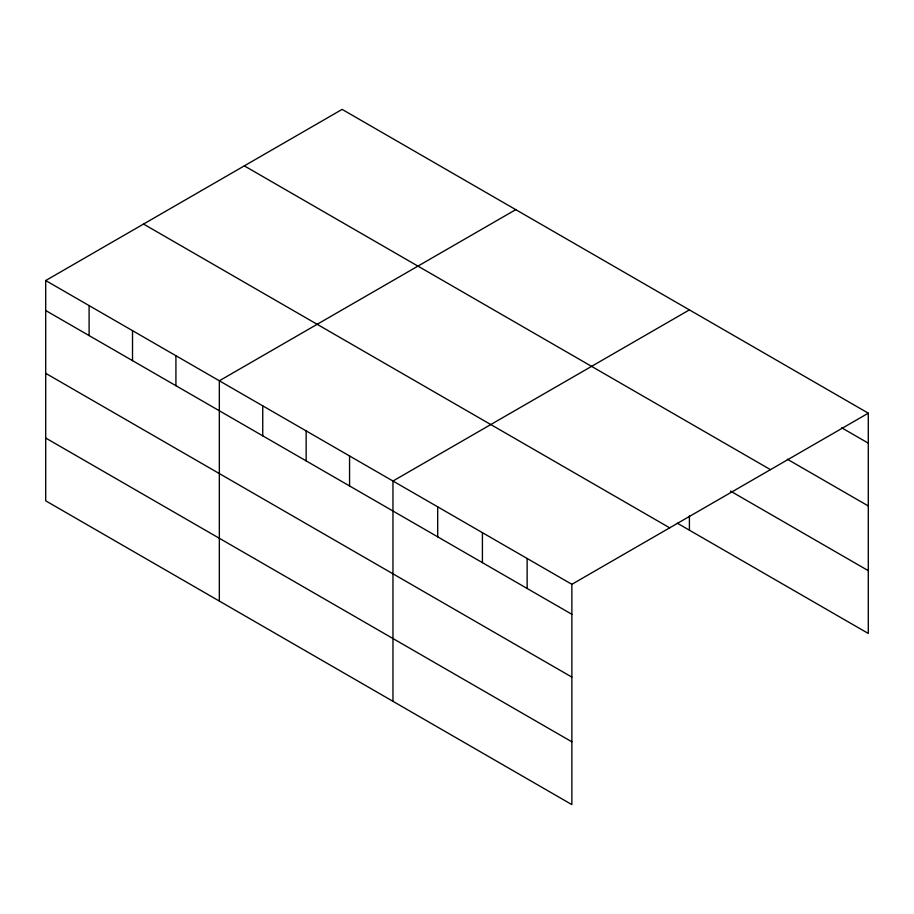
<?xml version="1.0" encoding="UTF-8"?>
<svg xmlns="http://www.w3.org/2000/svg" width="914" height="914" viewBox="0 0 914 914"><rect width="100%" height="100%" fill="white"/><g stroke="black" fill="none" stroke-linecap="round" stroke-linejoin="round"><path stroke-width="1.37" d="M45.7 280.541L571.867 584.309L571.867 804.606L45.7 500.826L45.7 280.541L342.133 109.394L868.3 413.174L868.3 633.459L677.343 523.219M515.77 209.637L219.337 380.784L219.337 601.081M689.407 309.88L392.963 481.027L392.963 701.324M571.867 584.309L868.3 413.174M841.703 427.809L868.3 443.153M787.308 459.205L868.3 505.956M244.312 165.868L770.479 469.647M730.503 491.104L868.3 570.667M143.521 224.056L669.688 527.835M45.7 310.52L571.867 614.299M45.7 373.323L571.867 677.103M45.7 438.034L571.867 741.814M689.407 515.907L689.407 530.177M527.138 558.488L527.138 588.479M482.421 532.668L482.421 562.658M437.692 506.847L437.692 536.838M349.559 455.972L349.559 485.962M306.156 430.905L306.156 460.896M262.741 405.85L262.741 435.829M175.922 355.717L175.922 385.708M132.519 330.662L132.519 360.653M89.104 305.596L89.104 335.587"/></g></svg>
